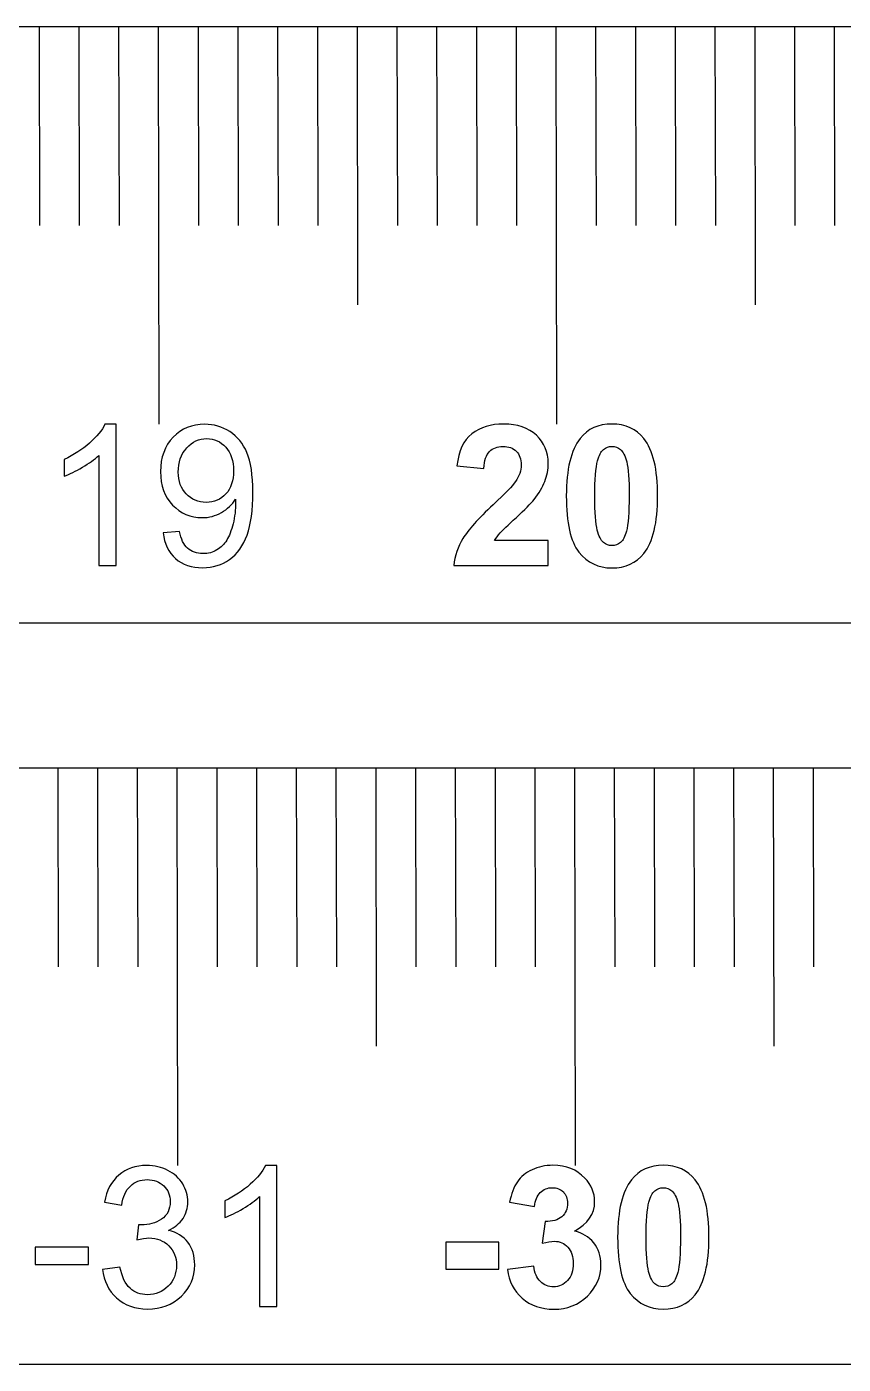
# Model space of a CAD drawing. Header units: millimetres. Extents: x -300 to 279, y -192 to 238.
# Drawn here: x -54.14 to -33.6, y -192.01 to -158.36 of the extents above; entities that cross this region are included whole.
import ezdxf

# ---------------------------------------------------------------- set-up
doc = ezdxf.new("R2010")
doc.units = ezdxf.units.MM
doc.layers.add('CAMADA_1', color=7, linetype='CONTINUOUS')

msp = doc.modelspace()

# ---------------------------------------------------------------- linework, layer by layer
at = {"layer": 'CAMADA_1', "color": 250}
for points, knots in [([(-240.8244, -158.3605), (-240.8244, -158.3605), (259.1756, -158.3605), (259.1756, -158.3605), (259.1756, -158.3605), (259.1756, -173.3605), (259.1756, -173.3605), (259.1756, -173.3605), (-240.8244, -173.3605), (-240.8244, -173.3605), (-240.8244, -173.3605), (-240.8244, -158.3605), (-240.8244, -158.3605)], [0, 0, 0, 0, 0.25, 0.25, 0.25, 0.5, 0.5, 0.5, 0.75, 0.75, 0.75, 1, 1, 1, 1]), ([(-51.8902, -171.9116), (-51.8902, -171.9116), (-52.3249, -171.9116), (-52.3249, -171.9116), (-52.3249, -171.9116), (-52.3249, -169.1442), (-52.3249, -169.1442), (-52.4294, -169.2446), (-52.5669, -169.3442), (-52.7364, -169.4438), (-52.906, -169.5434), (-53.0591, -169.6183), (-53.1941, -169.6677), (-53.1941, -169.6677), (-53.1941, -169.2479), (-53.1941, -169.2479), (-52.9513, -169.1343), (-52.7389, -168.996), (-52.557, -168.833), (-52.3751, -168.6709), (-52.2458, -168.5136), (-52.1701, -168.3605), (-52.1701, -168.3605), (-51.8902, -168.3605), (-51.8902, -168.3605), (-51.8902, -168.3605), (-51.8902, -171.9116), (-51.8902, -171.9116)], [0, 0, 0, 0, 0.1111111, 0.1111111, 0.1111111, 0.2222222, 0.2222222, 0.2222222, 0.3333333, 0.3333333, 0.3333333, 0.4444444, 0.4444444, 0.4444444, 0.5555556, 0.5555556, 0.5555556, 0.6666667, 0.6666667, 0.6666667, 0.7777778, 0.7777778, 0.7777778, 0.8888889, 0.8888889, 0.8888889, 1, 1, 1, 1]), ([(-50.709, -171.0917), (-50.709, -171.0917), (-50.2941, -171.0572), (-50.2941, -171.0572), (-50.2587, -171.2531), (-50.1912, -171.3947), (-50.0916, -171.4827), (-49.992, -171.5708), (-49.8644, -171.6153), (-49.708, -171.6153), (-49.5747, -171.6153), (-49.4578, -171.5848), (-49.3565, -171.5231), (-49.2553, -171.4622), (-49.173, -171.3807), (-49.1096, -171.2778), (-49.0462, -171.1757), (-48.9927, -171.0374), (-48.9491, -170.8637), (-48.9054, -170.69), (-48.884, -170.5131), (-48.884, -170.3328), (-48.884, -170.3139), (-48.8849, -170.2842), (-48.8865, -170.2455), (-48.9729, -170.3838), (-49.0915, -170.4966), (-49.2413, -170.5822), (-49.3911, -170.6686), (-49.5541, -170.7114), (-49.7286, -170.7114), (-50.0208, -170.7114), (-50.2678, -170.6053), (-50.4702, -170.3929), (-50.6719, -170.1813), (-50.7732, -169.9015), (-50.7732, -169.5541), (-50.7732, -169.1952), (-50.6678, -168.9071), (-50.4563, -168.6881), (-50.2455, -168.47), (-49.9813, -168.3605), (-49.6627, -168.3605), (-49.4339, -168.3605), (-49.224, -168.4223), (-49.033, -168.5466), (-48.8429, -168.67), (-48.6988, -168.8462), (-48.6001, -169.0758), (-48.5013, -169.3047), (-48.4519, -169.6364), (-48.4519, -170.0702), (-48.4519, -170.5221), (-48.5004, -170.8818), (-48.5984, -171.1494), (-48.6964, -171.4177), (-48.8429, -171.621), (-49.0363, -171.761), (-49.2298, -171.9009), (-49.4561, -171.9709), (-49.7162, -171.9709), (-49.9928, -171.9709), (-50.2184, -171.8943), (-50.3937, -171.7404), (-50.5682, -171.5865), (-50.6736, -171.37), (-50.709, -171.0917)], [0, 0, 0, 0, 0.0454545, 0.0454545, 0.0454545, 0.0909091, 0.0909091, 0.0909091, 0.1363636, 0.1363636, 0.1363636, 0.1818182, 0.1818182, 0.1818182, 0.2272727, 0.2272727, 0.2272727, 0.2727273, 0.2727273, 0.2727273, 0.3181818, 0.3181818, 0.3181818, 0.3636364, 0.3636364, 0.3636364, 0.4090909, 0.4090909, 0.4090909, 0.4545455, 0.4545455, 0.4545455, 0.5, 0.5, 0.5, 0.5454545, 0.5454545, 0.5454545, 0.5909091, 0.5909091, 0.5909091, 0.6363636, 0.6363636, 0.6363636, 0.6818182, 0.6818182, 0.6818182, 0.7272727, 0.7272727, 0.7272727, 0.7727273, 0.7727273, 0.7727273, 0.8181818, 0.8181818, 0.8181818, 0.8636364, 0.8636364, 0.8636364, 0.9090909, 0.9090909, 0.9090909, 0.9545455, 0.9545455, 0.9545455, 1, 1, 1, 1]), ([(-41.022, -171.2844), (-41.022, -171.2844), (-41.022, -171.9116), (-41.022, -171.9116), (-41.022, -171.9116), (-43.3976, -171.9116), (-43.3976, -171.9116), (-43.3721, -171.6729), (-43.2947, -171.4473), (-43.1663, -171.2341), (-43.0379, -171.021), (-42.7836, -170.7378), (-42.4049, -170.3847), (-42.0995, -170.0998), (-41.9127, -169.9064), (-41.8435, -169.8052), (-41.7505, -169.6652), (-41.7036, -169.5269), (-41.7036, -169.3895), (-41.7036, -169.238), (-41.7439, -169.1219), (-41.8254, -169.0405), (-41.9061, -168.959), (-42.018, -168.9186), (-42.1604, -168.9186), (-42.302, -168.9186), (-42.414, -168.9614), (-42.4979, -169.047), (-42.5811, -169.1318), (-42.6288, -169.2734), (-42.642, -169.4718), (-42.642, -169.4718), (-43.3186, -169.4043), (-43.3186, -169.4043), (-43.2783, -169.0306), (-43.1523, -168.7622), (-42.94, -168.5992), (-42.7276, -168.4371), (-42.4625, -168.3556), (-42.144, -168.3556), (-41.795, -168.3556), (-41.5208, -168.4503), (-41.3208, -168.6388), (-41.1216, -168.8273), (-41.022, -169.0619), (-41.022, -169.3425), (-41.022, -169.5022), (-41.0508, -169.6537), (-41.1076, -169.7986), (-41.1644, -169.9426), (-41.255, -170.0933), (-41.3793, -170.2513), (-41.4608, -170.3567), (-41.6097, -170.5073), (-41.8238, -170.704), (-42.0386, -170.9008), (-42.1744, -171.0308), (-42.2312, -171.0959), (-42.2888, -171.1601), (-42.3349, -171.2234), (-42.3703, -171.2844), (-42.3703, -171.2844), (-41.022, -171.2844), (-41.022, -171.2844)], [0, 0, 0, 0, 0.047619, 0.047619, 0.047619, 0.0952381, 0.0952381, 0.0952381, 0.1428571, 0.1428571, 0.1428571, 0.1904762, 0.1904762, 0.1904762, 0.2380952, 0.2380952, 0.2380952, 0.2857143, 0.2857143, 0.2857143, 0.3333333, 0.3333333, 0.3333333, 0.3809524, 0.3809524, 0.3809524, 0.4285714, 0.4285714, 0.4285714, 0.4761905, 0.4761905, 0.4761905, 0.5238095, 0.5238095, 0.5238095, 0.5714286, 0.5714286, 0.5714286, 0.6190476, 0.6190476, 0.6190476, 0.6666667, 0.6666667, 0.6666667, 0.7142857, 0.7142857, 0.7142857, 0.7619048, 0.7619048, 0.7619048, 0.8095238, 0.8095238, 0.8095238, 0.8571429, 0.8571429, 0.8571429, 0.9047619, 0.9047619, 0.9047619, 0.952381, 0.952381, 0.952381, 1, 1, 1, 1]), ([(-39.4185, -168.3556), (-39.076, -168.3556), (-38.8085, -168.4782), (-38.6151, -168.7235), (-38.3854, -169.0133), (-38.2702, -169.4948), (-38.2702, -170.1665), (-38.2702, -170.8374), (-38.3862, -171.3198), (-38.6175, -171.6128), (-38.8093, -171.8548), (-39.076, -171.9758), (-39.4185, -171.9758), (-39.7625, -171.9758), (-40.04, -171.8433), (-40.2507, -171.5782), (-40.4614, -171.3132), (-40.5668, -170.8399), (-40.5668, -170.1599), (-40.5668, -169.4924), (-40.4507, -169.0116), (-40.2194, -168.7186), (-40.0276, -168.4766), (-39.7609, -168.3556), (-39.4185, -168.3556)], [0, 0, 0, 0, 0.125, 0.125, 0.125, 0.25, 0.25, 0.25, 0.375, 0.375, 0.375, 0.5, 0.5, 0.5, 0.625, 0.625, 0.625, 0.75, 0.75, 0.75, 0.875, 0.875, 0.875, 1, 1, 1, 1]), ([(-48.9359, -169.5319), (-48.9359, -169.2833), (-49.0017, -169.0857), (-49.1335, -168.94), (-49.2643, -168.7943), (-49.424, -168.7211), (-49.6117, -168.7211), (-49.806, -168.7211), (-49.9739, -168.7993), (-50.1155, -168.9565), (-50.2579, -169.1137), (-50.3287, -169.3179), (-50.3287, -169.5681), (-50.3287, -169.7928), (-50.2612, -169.9756), (-50.127, -170.1155), (-49.992, -170.2562), (-49.8241, -170.3262), (-49.624, -170.3262), (-49.4232, -170.3262), (-49.2586, -170.2562), (-49.1293, -170.1155), (-49.0001, -169.9756), (-48.9359, -169.7805), (-48.9359, -169.5319)], [0, 0, 0, 0, 0.125, 0.125, 0.125, 0.25, 0.25, 0.25, 0.375, 0.375, 0.375, 0.5, 0.5, 0.5, 0.625, 0.625, 0.625, 0.75, 0.75, 0.75, 0.875, 0.875, 0.875, 1, 1, 1, 1]), ([(-39.4185, -168.9186), (-39.4991, -168.9186), (-39.5716, -168.945), (-39.6341, -168.9976), (-39.6975, -169.0495), (-39.7469, -169.1433), (-39.7815, -169.2792), (-39.8276, -169.4545), (-39.8506, -169.7508), (-39.8506, -170.1665), (-39.8506, -170.583), (-39.83, -170.8687), (-39.7889, -171.0242), (-39.7477, -171.1798), (-39.6959, -171.2835), (-39.6333, -171.3354), (-39.5708, -171.3873), (-39.4991, -171.4128), (-39.4185, -171.4128), (-39.3378, -171.4128), (-39.2654, -171.3864), (-39.202, -171.3337), (-39.1394, -171.2819), (-39.09, -171.1881), (-39.0555, -171.0522), (-39.0094, -170.8785), (-38.9863, -170.583), (-38.9863, -170.1665), (-38.9863, -169.7508), (-39.0069, -169.4652), (-39.0481, -169.3096), (-39.0892, -169.154), (-39.1411, -169.0495), (-39.2036, -168.9976), (-39.2662, -168.945), (-39.3378, -168.9186), (-39.4185, -168.9186)], [0, 0, 0, 0, 0.0833333, 0.0833333, 0.0833333, 0.1666667, 0.1666667, 0.1666667, 0.25, 0.25, 0.25, 0.3333333, 0.3333333, 0.3333333, 0.4166667, 0.4166667, 0.4166667, 0.5, 0.5, 0.5, 0.5833333, 0.5833333, 0.5833333, 0.6666667, 0.6666667, 0.6666667, 0.75, 0.75, 0.75, 0.8333333, 0.8333333, 0.8333333, 0.9166667, 0.9166667, 0.9166667, 1, 1, 1, 1]), ([(-240.3555, -177.0107), (-240.3555, -177.0107), (259.6445, -177.0107), (259.6445, -177.0107), (259.6445, -177.0107), (259.6445, -192.0107), (259.6445, -192.0107), (259.6445, -192.0107), (-240.3555, -192.0107), (-240.3555, -192.0107), (-240.3555, -192.0107), (-240.3555, -177.0107), (-240.3555, -177.0107)], [0, 0, 0, 0, 0.25, 0.25, 0.25, 0.5, 0.5, 0.5, 0.75, 0.75, 0.75, 1, 1, 1, 1]), ([(-52.2289, -189.6234), (-52.2289, -189.6234), (-51.7942, -189.5641), (-51.7942, -189.5641), (-51.744, -189.8111), (-51.6601, -189.9889), (-51.5407, -190.0975), (-51.4214, -190.2062), (-51.2748, -190.2605), (-51.1012, -190.2605), (-50.8954, -190.2605), (-50.7217, -190.1897), (-50.5817, -190.0482), (-50.4418, -189.9066), (-50.3718, -189.7312), (-50.3718, -189.5222), (-50.3718, -189.323), (-50.4369, -189.1583), (-50.5677, -189.0283), (-50.6978, -188.899), (-50.8633, -188.834), (-51.0649, -188.834), (-51.1472, -188.834), (-51.2493, -188.8505), (-51.372, -188.8826), (-51.372, -188.8826), (-51.3234, -188.5023), (-51.3234, -188.5023), (-51.2946, -188.5056), (-51.2707, -188.5072), (-51.2534, -188.5072), (-51.0674, -188.5072), (-50.9011, -188.4587), (-50.7521, -188.3623), (-50.604, -188.266), (-50.5299, -188.1179), (-50.5299, -187.9178), (-50.5299, -187.759), (-50.5842, -187.6273), (-50.692, -187.5227), (-50.7999, -187.4182), (-50.939, -187.3663), (-51.1094, -187.3663), (-51.279, -187.3663), (-51.4197, -187.4198), (-51.5325, -187.5268), (-51.6453, -187.6339), (-51.7177, -187.7944), (-51.7498, -188.0084), (-51.7498, -188.0084), (-52.1844, -187.9294), (-52.1844, -187.9294), (-52.1309, -187.638), (-52.0107, -187.4116), (-51.8222, -187.2511), (-51.6346, -187.0906), (-51.4, -187.0107), (-51.1201, -187.0107), (-50.9275, -187.0107), (-50.7497, -187.0519), (-50.5875, -187.135), (-50.4245, -187.2173), (-50.3002, -187.3301), (-50.2146, -187.4725), (-50.1282, -187.6157), (-50.0854, -187.7672), (-50.0854, -187.9277), (-50.0854, -188.08), (-50.1265, -188.2183), (-50.208, -188.3434), (-50.2903, -188.4685), (-50.4122, -188.5681), (-50.5727, -188.6422), (-50.3636, -188.69), (-50.2014, -188.7904), (-50.0854, -188.9427), (-49.9701, -189.0941), (-49.9125, -189.2851), (-49.9125, -189.5131), (-49.9125, -189.8218), (-50.0253, -190.0844), (-50.25, -190.2992), (-50.4756, -190.5141), (-50.7604, -190.6211), (-51.1044, -190.6211), (-51.4148, -190.6211), (-51.6724, -190.5281), (-51.8774, -190.3428), (-52.0832, -190.1576), (-52.2001, -189.9181), (-52.2289, -189.6234)], [0, 0, 0, 0, 0.0333333, 0.0333333, 0.0333333, 0.0666667, 0.0666667, 0.0666667, 0.1, 0.1, 0.1, 0.1333333, 0.1333333, 0.1333333, 0.1666667, 0.1666667, 0.1666667, 0.2, 0.2, 0.2, 0.2333333, 0.2333333, 0.2333333, 0.2666667, 0.2666667, 0.2666667, 0.3, 0.3, 0.3, 0.3333333, 0.3333333, 0.3333333, 0.3666667, 0.3666667, 0.3666667, 0.4, 0.4, 0.4, 0.4333333, 0.4333333, 0.4333333, 0.4666667, 0.4666667, 0.4666667, 0.5, 0.5, 0.5, 0.5333333, 0.5333333, 0.5333333, 0.5666667, 0.5666667, 0.5666667, 0.6, 0.6, 0.6, 0.6333333, 0.6333333, 0.6333333, 0.6666667, 0.6666667, 0.6666667, 0.7, 0.7, 0.7, 0.7333333, 0.7333333, 0.7333333, 0.7666667, 0.7666667, 0.7666667, 0.8, 0.8, 0.8, 0.8333333, 0.8333333, 0.8333333, 0.8666667, 0.8666667, 0.8666667, 0.9, 0.9, 0.9, 0.9333333, 0.9333333, 0.9333333, 0.9666667, 0.9666667, 0.9666667, 1, 1, 1, 1]), ([(-47.8521, -190.5618), (-47.8521, -190.5618), (-48.2868, -190.5618), (-48.2868, -190.5618), (-48.2868, -190.5618), (-48.2868, -187.7944), (-48.2868, -187.7944), (-48.3913, -187.8948), (-48.5288, -187.9944), (-48.6983, -188.094), (-48.8679, -188.1936), (-49.021, -188.2685), (-49.156, -188.3179), (-49.156, -188.3179), (-49.156, -187.8981), (-49.156, -187.8981), (-48.9132, -187.7845), (-48.7008, -187.6462), (-48.5189, -187.4832), (-48.337, -187.3211), (-48.2077, -187.1638), (-48.132, -187.0107), (-48.132, -187.0107), (-47.8521, -187.0107), (-47.8521, -187.0107), (-47.8521, -187.0107), (-47.8521, -190.5618), (-47.8521, -190.5618)], [0, 0, 0, 0, 0.1111111, 0.1111111, 0.1111111, 0.2222222, 0.2222222, 0.2222222, 0.3333333, 0.3333333, 0.3333333, 0.4444444, 0.4444444, 0.4444444, 0.5555556, 0.5555556, 0.5555556, 0.6666667, 0.6666667, 0.6666667, 0.7777778, 0.7777778, 0.7777778, 0.8888889, 0.8888889, 0.8888889, 1, 1, 1, 1]), ([(-42.0422, -189.6242), (-42.0422, -189.6242), (-41.3853, -189.5444), (-41.3853, -189.5444), (-41.3648, -189.7123), (-41.3088, -189.8407), (-41.2174, -189.9296), (-41.1261, -190.0185), (-41.0158, -190.063), (-40.8865, -190.063), (-40.7474, -190.063), (-40.6305, -190.0095), (-40.535, -189.9033), (-40.4404, -189.7971), (-40.3926, -189.6539), (-40.3926, -189.4728), (-40.3926, -189.3024), (-40.4379, -189.1666), (-40.5293, -189.067), (-40.6206, -188.9674), (-40.7318, -188.9171), (-40.8635, -188.9171), (-40.9499, -188.9171), (-41.0528, -188.9344), (-41.173, -188.9682), (-41.173, -188.9682), (-41.0981, -188.4183), (-41.0981, -188.4183), (-40.9153, -188.4233), (-40.7762, -188.3829), (-40.6799, -188.2981), (-40.5836, -188.2142), (-40.5359, -188.1014), (-40.5359, -187.9606), (-40.5359, -187.8413), (-40.5713, -187.7466), (-40.642, -187.675), (-40.7128, -187.6042), (-40.8067, -187.5688), (-40.9244, -187.5688), (-41.0404, -187.5688), (-41.1392, -187.6092), (-41.2207, -187.6898), (-41.303, -187.7705), (-41.3524, -187.8882), (-41.3705, -188.043), (-41.3705, -188.043), (-41.9928, -187.9368), (-41.9928, -187.9368), (-41.9492, -187.7211), (-41.8842, -187.5491), (-41.7961, -187.4198), (-41.7088, -187.2914), (-41.5862, -187.1902), (-41.4298, -187.1161), (-41.2734, -187.0428), (-41.0972, -187.0058), (-40.903, -187.0058), (-40.5704, -187.0058), (-40.3037, -187.112), (-40.1029, -187.3252), (-39.9374, -187.4997), (-39.8543, -187.6972), (-39.8543, -187.917), (-39.8543, -188.2282), (-40.0239, -188.4776), (-40.3638, -188.6628), (-40.1613, -188.7064), (-40, -188.8036), (-39.8782, -188.955), (-39.7572, -189.1065), (-39.6962, -189.2892), (-39.6962, -189.5032), (-39.6962, -189.8136), (-39.8098, -190.0786), (-40.0362, -190.2976), (-40.2626, -190.5165), (-40.5441, -190.626), (-40.8816, -190.626), (-41.201, -190.626), (-41.466, -190.5338), (-41.6759, -190.3486), (-41.8866, -190.1642), (-42.0085, -189.923), (-42.0422, -189.6242)], [0, 0, 0, 0, 0.0357143, 0.0357143, 0.0357143, 0.0714286, 0.0714286, 0.0714286, 0.1071429, 0.1071429, 0.1071429, 0.1428571, 0.1428571, 0.1428571, 0.1785714, 0.1785714, 0.1785714, 0.2142857, 0.2142857, 0.2142857, 0.25, 0.25, 0.25, 0.2857143, 0.2857143, 0.2857143, 0.3214286, 0.3214286, 0.3214286, 0.3571429, 0.3571429, 0.3571429, 0.3928571, 0.3928571, 0.3928571, 0.4285714, 0.4285714, 0.4285714, 0.4642857, 0.4642857, 0.4642857, 0.5, 0.5, 0.5, 0.5357143, 0.5357143, 0.5357143, 0.5714286, 0.5714286, 0.5714286, 0.6071429, 0.6071429, 0.6071429, 0.6428571, 0.6428571, 0.6428571, 0.6785714, 0.6785714, 0.6785714, 0.7142857, 0.7142857, 0.7142857, 0.75, 0.75, 0.75, 0.7857143, 0.7857143, 0.7857143, 0.8214286, 0.8214286, 0.8214286, 0.8571429, 0.8571429, 0.8571429, 0.8928571, 0.8928571, 0.8928571, 0.9285714, 0.9285714, 0.9285714, 0.9642857, 0.9642857, 0.9642857, 1, 1, 1, 1]), ([(-38.1273, -187.0058), (-37.7848, -187.0058), (-37.5173, -187.1284), (-37.3239, -187.3737), (-37.0942, -187.6635), (-36.979, -188.145), (-36.979, -188.8167), (-36.979, -189.4876), (-37.095, -189.97), (-37.3263, -190.263), (-37.5181, -190.505), (-37.7848, -190.626), (-38.1273, -190.626), (-38.4713, -190.626), (-38.7488, -190.4935), (-38.9595, -190.2284), (-39.1702, -189.9634), (-39.2756, -189.4901), (-39.2756, -188.8101), (-39.2756, -188.1426), (-39.1595, -187.6618), (-38.9282, -187.3688), (-38.7364, -187.1268), (-38.4697, -187.0058), (-38.1273, -187.0058)], [0, 0, 0, 0, 0.125, 0.125, 0.125, 0.25, 0.25, 0.25, 0.375, 0.375, 0.375, 0.5, 0.5, 0.5, 0.625, 0.625, 0.625, 0.75, 0.75, 0.75, 0.875, 0.875, 0.875, 1, 1, 1, 1]), ([(-38.1273, -187.5688), (-38.2079, -187.5688), (-38.2804, -187.5952), (-38.3429, -187.6478), (-38.4063, -187.6997), (-38.4557, -187.7935), (-38.4903, -187.9294), (-38.5364, -188.1047), (-38.5594, -188.401), (-38.5594, -188.8167), (-38.5594, -189.2332), (-38.5388, -189.5189), (-38.4977, -189.6744), (-38.4565, -189.83), (-38.4047, -189.9337), (-38.3421, -189.9856), (-38.2796, -190.0375), (-38.2079, -190.063), (-38.1273, -190.063), (-38.0466, -190.063), (-37.9742, -190.0366), (-37.9108, -189.9839), (-37.8482, -189.9321), (-37.7988, -189.8383), (-37.7643, -189.7024), (-37.7182, -189.5287), (-37.6951, -189.2332), (-37.6951, -188.8167), (-37.6951, -188.401), (-37.7157, -188.1154), (-37.7569, -187.9598), (-37.798, -187.8042), (-37.8499, -187.6997), (-37.9124, -187.6478), (-37.975, -187.5952), (-38.0466, -187.5688), (-38.1273, -187.5688)], [0, 0, 0, 0, 0.0833333, 0.0833333, 0.0833333, 0.1666667, 0.1666667, 0.1666667, 0.25, 0.25, 0.25, 0.3333333, 0.3333333, 0.3333333, 0.4166667, 0.4166667, 0.4166667, 0.5, 0.5, 0.5, 0.5833333, 0.5833333, 0.5833333, 0.6666667, 0.6666667, 0.6666667, 0.75, 0.75, 0.75, 0.8333333, 0.8333333, 0.8333333, 0.9166667, 0.9166667, 0.9166667, 1, 1, 1, 1]), ([(-53.9279, -189.4999), (-53.9279, -189.4999), (-53.9279, -189.0653), (-53.9279, -189.0653), (-53.9279, -189.0653), (-52.5845, -189.0653), (-52.5845, -189.0653), (-52.5845, -189.0653), (-52.5845, -189.4999), (-52.5845, -189.4999), (-52.5845, -189.4999), (-53.9279, -189.4999), (-53.9279, -189.4999)], [0, 0, 0, 0, 0.25, 0.25, 0.25, 0.5, 0.5, 0.5, 0.75, 0.75, 0.75, 1, 1, 1, 1]), ([(-43.598, -189.6185), (-43.598, -189.6185), (-43.598, -188.9418), (-43.598, -188.9418), (-43.598, -188.9418), (-42.2645, -188.9418), (-42.2645, -188.9418), (-42.2645, -188.9418), (-42.2645, -189.6185), (-42.2645, -189.6185), (-42.2645, -189.6185), (-43.598, -189.6185), (-43.598, -189.6185)], [0, 0, 0, 0, 0.25, 0.25, 0.25, 0.5, 0.5, 0.5, 0.75, 0.75, 0.75, 1, 1, 1, 1])]:
    msp.add_open_spline(points, degree=3, knots=knots, dxfattribs=at)
for points in [[(-53.8288, -158.3605), (-53.8288, -158.3605), (-53.817, -163.3605), (-53.817, -163.3605)], [(-52.8288, -158.3605), (-52.8288, -158.3605), (-52.817, -163.3605), (-52.817, -163.3605)], [(-51.8289, -158.3605), (-51.8289, -158.3605), (-51.8171, -163.3605), (-51.8171, -163.3605)], [(-50.8289, -158.3605), (-50.8289, -158.3605), (-50.8171, -168.3605), (-50.8171, -168.3605)], [(-50.8289, -158.3605), (-50.8289, -158.3605), (-50.8171, -168.3605), (-50.8171, -168.3605)], [(-49.8289, -158.3605), (-49.8289, -158.3605), (-49.8171, -163.3605), (-49.8171, -163.3605)], [(-48.8289, -158.3605), (-48.8289, -158.3605), (-48.8171, -163.3605), (-48.8171, -163.3605)], [(-47.829, -158.3605), (-47.829, -158.3605), (-47.8172, -163.3605), (-47.8172, -163.3605)], [(-46.829, -158.3605), (-46.829, -158.3605), (-46.8172, -163.3605), (-46.8172, -163.3605)], [(-45.829, -158.3605), (-45.829, -158.3605), (-45.8172, -165.3605), (-45.8172, -165.3605)], [(-44.829, -158.3605), (-44.829, -158.3605), (-44.8172, -163.3605), (-44.8172, -163.3605)], [(-43.829, -158.3605), (-43.829, -158.3605), (-43.8172, -163.3605), (-43.8172, -163.3605)], [(-42.8291, -158.3605), (-42.8291, -158.3605), (-42.8173, -163.3605), (-42.8173, -163.3605)], [(-41.8291, -158.3605), (-41.8291, -158.3605), (-41.8173, -163.3605), (-41.8173, -163.3605)], [(-40.8291, -158.3605), (-40.8291, -158.3605), (-40.8173, -168.3605), (-40.8173, -168.3605)], [(-40.8291, -158.3605), (-40.8291, -158.3605), (-40.8173, -168.3605), (-40.8173, -168.3605)], [(-39.8291, -158.3605), (-39.8291, -158.3605), (-39.8173, -163.3605), (-39.8173, -163.3605)], [(-38.8292, -158.3605), (-38.8292, -158.3605), (-38.8174, -163.3605), (-38.8174, -163.3605)], [(-37.8292, -158.3605), (-37.8292, -158.3605), (-37.8174, -163.3605), (-37.8174, -163.3605)], [(-36.8292, -158.3605), (-36.8292, -158.3605), (-36.8174, -163.3605), (-36.8174, -163.3605)], [(-35.8292, -158.3605), (-35.8292, -158.3605), (-35.8174, -165.3605), (-35.8174, -165.3605)], [(-34.8293, -158.3605), (-34.8293, -158.3605), (-34.8175, -163.3605), (-34.8175, -163.3605)], [(-33.8293, -158.3605), (-33.8293, -158.3605), (-33.8175, -163.3605), (-33.8175, -163.3605)], [(-53.3599, -177.0107), (-53.3599, -177.0107), (-53.3481, -182.0107), (-53.3481, -182.0107)], [(-52.3599, -177.0107), (-52.3599, -177.0107), (-52.3481, -182.0107), (-52.3481, -182.0107)], [(-51.36, -177.0107), (-51.36, -177.0107), (-51.3482, -182.0107), (-51.3482, -182.0107)], [(-50.36, -177.0107), (-50.36, -177.0107), (-50.3482, -187.0107), (-50.3482, -187.0107)], [(-50.36, -177.0107), (-50.36, -177.0107), (-50.3482, -187.0107), (-50.3482, -187.0107)], [(-49.36, -177.0107), (-49.36, -177.0107), (-49.3482, -182.0107), (-49.3482, -182.0107)], [(-48.36, -177.0107), (-48.36, -177.0107), (-48.3482, -182.0107), (-48.3482, -182.0107)], [(-47.3601, -177.0107), (-47.3601, -177.0107), (-47.3483, -182.0107), (-47.3483, -182.0107)], [(-46.3601, -177.0107), (-46.3601, -177.0107), (-46.3483, -182.0107), (-46.3483, -182.0107)], [(-45.3601, -177.0107), (-45.3601, -177.0107), (-45.3483, -184.0107), (-45.3483, -184.0107)], [(-44.3601, -177.0107), (-44.3601, -177.0107), (-44.3483, -182.0107), (-44.3483, -182.0107)], [(-43.3601, -177.0107), (-43.3601, -177.0107), (-43.3483, -182.0107), (-43.3483, -182.0107)], [(-42.3602, -177.0107), (-42.3602, -177.0107), (-42.3484, -182.0107), (-42.3484, -182.0107)], [(-41.3602, -177.0107), (-41.3602, -177.0107), (-41.3484, -182.0107), (-41.3484, -182.0107)], [(-40.3602, -177.0107), (-40.3602, -177.0107), (-40.3484, -187.0107), (-40.3484, -187.0107)], [(-40.3602, -177.0107), (-40.3602, -177.0107), (-40.3484, -187.0107), (-40.3484, -187.0107)], [(-39.3602, -177.0107), (-39.3602, -177.0107), (-39.3484, -182.0107), (-39.3484, -182.0107)], [(-38.3603, -177.0107), (-38.3603, -177.0107), (-38.3485, -182.0107), (-38.3485, -182.0107)], [(-37.3603, -177.0107), (-37.3603, -177.0107), (-37.3485, -182.0107), (-37.3485, -182.0107)], [(-36.3603, -177.0107), (-36.3603, -177.0107), (-36.3485, -182.0107), (-36.3485, -182.0107)], [(-35.3603, -177.0107), (-35.3603, -177.0107), (-35.3485, -184.0107), (-35.3485, -184.0107)], [(-34.3604, -177.0107), (-34.3604, -177.0107), (-34.3486, -182.0107), (-34.3486, -182.0107)]]:
    msp.add_open_spline(points, degree=3, dxfattribs=at)

doc.saveas('drawing.dxf')
